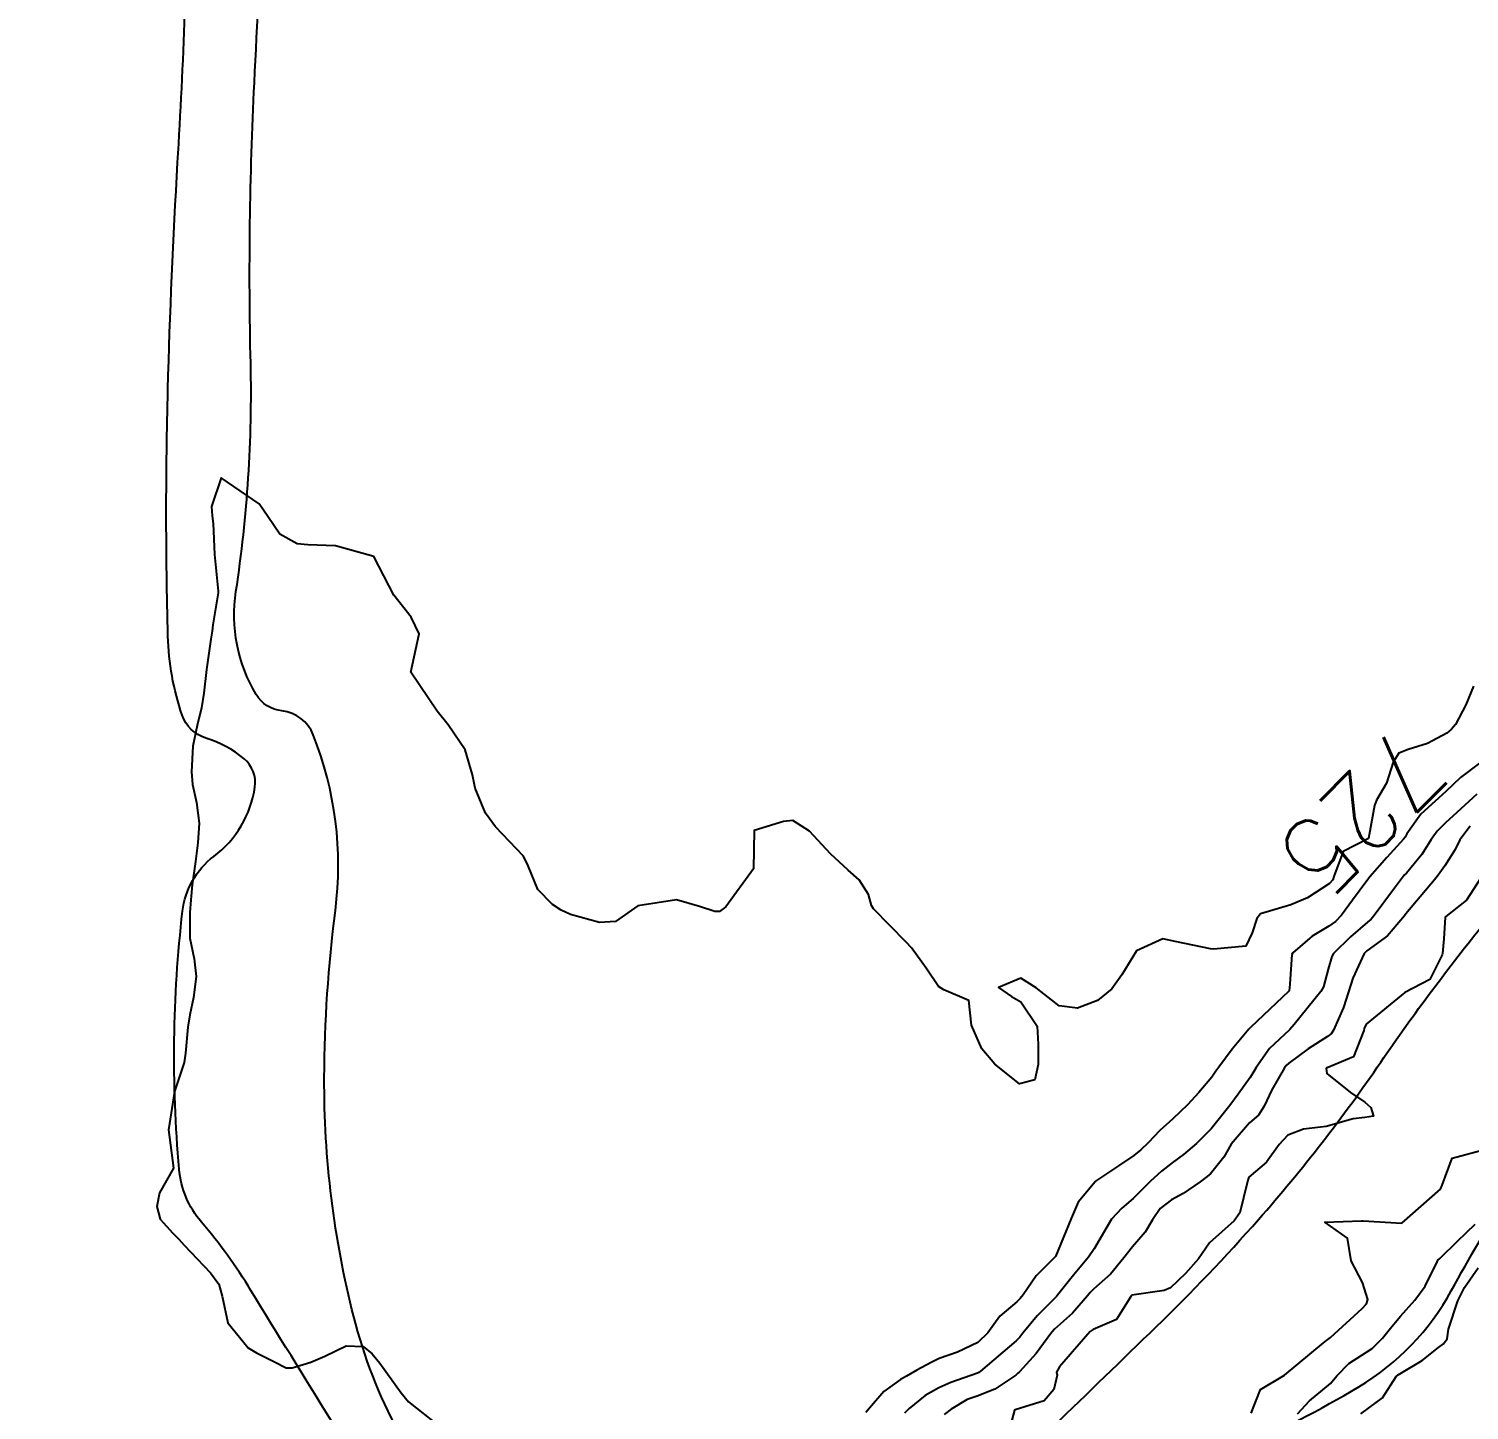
# Model space of a CAD drawing. Header units: metres. Extents: x 318500 to 325275, y 7408834 to 7428799.
# Drawn here: x 322308.7 to 322383.8, y 7418148.9 to 7418220.8 of the extents above; entities that cross this region are included whole.
import ezdxf
from ezdxf.enums import TextEntityAlignment as Align

# ---------------------------------------------------------------- set-up
doc = ezdxf.new("R2010")
doc.units = ezdxf.units.M
doc.header["$MEASUREMENT"] = 0
for name, color, linetype in [('Cotas', 45, 'Continuous'), ('Curvas de Nivel 1m', 11, 'Continuous'), ('Curvas de Nivel 5m', 15, 'Continuous'), ('Hidrografia', 140, 'Continuous'), ('Vias Primárias', 230, 'Continuous'), ('Vias Secundárias', 230, 'Continuous')]:
    doc.layers.add(name, color=color, linetype=linetype)
doc.styles.add('Style-STANDARD', font='STANDARD.shx')

msp = doc.modelspace()

# ---------------------------------------------------------------- linework, layer by layer
at = {"layer": 'Curvas de Nivel 1m', "flags": 128}
for points, elevation in [([(322384.314, 7418182.593), (322383.325, 7418181.85), (322382.565, 7418181.117), (322382.002, 7418180.618), (322381.25, 7418179.929), (322380.534, 7418178.912), (322380.433, 7418178.74), (322380.352, 7418178.643), (322379.483, 7418177.688), (322378.607, 7418176.668), (322378.499, 7418176.533), (322377.704, 7418175.462), (322377.124, 7418174.684), (322376.812, 7418174.35), (322376.471, 7418174.104), (322375.59, 7418173.576), (322374.582, 7418172.718), (322374.542, 7418172.626), (322374.426, 7418171.087), (322374.401, 7418170.74), (322374.388, 7418170.72), (322373.37, 7418169.771), (322372.401, 7418168.847), (322372.295, 7418168.742), (322371.434, 7418167.704), (322370.733, 7418166.765), (322370.585, 7418166.548), (322370.362, 7418166.233), (322369.696, 7418165.434), (322369.099, 7418164.789), (322368.333, 7418164.074), (322367.67, 7418163.463), (322367.05, 7418162.813), (322366.678, 7418162.453), (322366.31, 7418162.164), (322365.507, 7418161.627), (322364.359, 7418160.849), (322364.318, 7418160.821), (322364.289, 7418160.794), (322363.409, 7418159.727), (322363.044, 7418158.868), (322362.24, 7418156.927), (322362.221, 7418156.899), (322362.205, 7418156.88), (322361.224, 7418155.891), (322360.537, 7418154.897), (322360.395, 7418154.71), (322360.205, 7418154.537), (322359.321, 7418153.785), (322358.703, 7418152.922), (322358.175, 7418152.417), (322357.13, 7418151.906), (322356.166, 7418151.579), (322355.743, 7418151.385), (322355.009, 7418150.972), (322354.461, 7418150.671), (322354.153, 7418150.496), (322353.277, 7418149.859), (322352.547, 7418149.004), (322352.355, 7418148.778)], 724), ([(322384.173, 7418180.985), (322383.753, 7418180.598), (322383.134, 7418180.021), (322382.543, 7418179.481), (322382.1, 7418179.053), (322381.802, 7418178.621), (322381.312, 7418177.834), (322380.503, 7418176.869), (322380.392, 7418176.752), (322380.304, 7418176.643), (322379.781, 7418175.939), (322378.834, 7418174.665), (322378.669, 7418174.476), (322378.475, 7418174.309), (322377.597, 7418173.544), (322376.71, 7418172.687), (322376.615, 7418172.52), (322376.438, 7418171.859), (322376.181, 7418170.936), (322376.051, 7418170.696), (322374.665, 7418168.979), (322374.441, 7418168.719), (322374.419, 7418168.701), (322374.399, 7418168.685), (322373.382, 7418167.733), (322372.679, 7418166.737), (322372.566, 7418166.539), (322372.362, 7418166.219), (322371.746, 7418165.352), (322371.316, 7418164.755), (322370.328, 7418163.542), (322369.575, 7418162.781), (322368.894, 7418162.209), (322368.305, 7418161.78), (322367.755, 7418161.348), (322367.166, 7418160.811), (322366.728, 7418160.371), (322366.277, 7418159.927), (322365.685, 7418159.412), (322365.147, 7418158.837), (322364.244, 7418157.293), (322363.952, 7418156.854), (322363.171, 7418155.92), (322362.333, 7418154.878), (322362.277, 7418154.811), (322362.208, 7418154.747), (322361.269, 7418153.814), (322360.526, 7418152.897), (322360.374, 7418152.702), (322360.176, 7418152.506), (322358.325, 7418150.928), (322358.226, 7418150.862), (322358.158, 7418150.829), (322356.775, 7418150.326), (322356.147, 7418150.06), (322355.444, 7418149.664), (322354.599, 7418148.975), (322354.369, 7418148.735)], 723), ([(322383.829, 7418179.308), (322383.292, 7418178.602), (322383.037, 7418178.09), (322382.509, 7418177.242), (322382.245, 7418176.873), (322382.057, 7418176.617), (322380.481, 7418174.743), (322380.404, 7418174.641), (322379.519, 7418173.599), (322378.452, 7418172.81), (322378.373, 7418172.749), (322378.308, 7418172.671), (322377.714, 7418171.394), (322377.493, 7418170.679), (322377.23, 7418169.864), (322376.706, 7418168.687), (322376.588, 7418168.498), (322376.395, 7418168.359), (322375.384, 7418167.706), (322374.374, 7418166.971), (322374.241, 7418166.853), (322374.15, 7418166.722), (322373.501, 7418165.58), (322373.094, 7418164.732), (322372.807, 7418164.263), (322372.331, 7418163.851), (322371.385, 7418162.754), (322370.991, 7418162.079), (322370.297, 7418161.205), (322370.06, 7418161.007), (322369.755, 7418160.778), (322368.885, 7418160.187), (322368.276, 7418159.85), (322367.683, 7418159.392), (322367.274, 7418158.81), (322366.905, 7418158.162), (322366.246, 7418157.396), (322365.78, 7418156.827), (322365.089, 7418155.975), (322364.215, 7418155.197), (322364.039, 7418155.026), (322363.893, 7418154.855), (322363.113, 7418153.95), (322362.183, 7418153.105), (322362.068, 7418152.994), (322361.98, 7418152.882), (322361.214, 7418151.845), (322360.349, 7418150.898), (322360.254, 7418150.804), (322360.157, 7418150.72), (322359.069, 7418149.993), (322358.141, 7418149.63), (322357.629, 7418149.447), (322356.787, 7418148.95), (322356.42, 7418148.661)], 722), ([(322384.368, 7418176.591), (322383.636, 7418175.451), (322382.561, 7418174.609), (322382.524, 7418174.565), (322382.463, 7418173.443), (322382.38, 7418172.682), (322382.366, 7418172.611), (322381.725, 7418171.326), (322380.42, 7418170.64), (322378.403, 7418168.993), (322378.3, 7418168.772), (322378.28, 7418168.671), (322377.755, 7418167.301), (322376.371, 7418166.731), (322376.341, 7418166.72), (322376.322, 7418166.691), (322376.366, 7418166.426), (322377.585, 7418165.438), (322378.344, 7418164.937), (322378.658, 7418164.657), (322378.786, 7418164.205), (322378.335, 7418164.144), (322377.732, 7418164.067), (322376.33, 7418163.671), (322375.15, 7418163.529), (322374.325, 7418163.213), (322374.082, 7418162.963), (322373.878, 7418162.724), (322373.22, 7418161.817), (322372.294, 7418161.032), (322372.23, 7418160.802), (322372.216, 7418160.741), (322371.834, 7418159.179), (322371.541, 7418158.751), (322370.248, 7418157.601), (322369.668, 7418156.779), (322369.007, 7418156.009), (322368.217, 7418155.263), (322367.891, 7418155.127), (322366.211, 7418154.876), (322366.176, 7418154.855), (322366.155, 7418154.821), (322365.41, 7418153.614), (322364.184, 7418153.09), (322364.037, 7418152.997), (322363.906, 7418152.854), (322362.436, 7418151.149), (322362.283, 7418150.878), (322362.315, 7418150.72), (322362.146, 7418149.978), (322361.636, 7418149.387), (322360.13, 7418148.914), (322360.099, 7418148.9), (322359.674, 7418147.339)], 721), ([(322372.413, 7418148.737), (322372.91, 7418149.97), (322374.16, 7418150.72), (322376.186, 7418152.394), (322376.35, 7418152.525), (322376.546, 7418152.685), (322378.205, 7418154.185), (322378.432, 7418154.434), (322378.504, 7418154.657), (322378.223, 7418155.54), (322377.628, 7418156.669), (322377.437, 7418157.857), (322376.26, 7418158.69), (322378.164, 7418158.759), (322378.261, 7418158.758), (322380.27, 7418158.64), (322382.288, 7418160.398), (322382.371, 7418160.609), (322382.886, 7418162.026), (322384.317, 7418162.394)], 721), ([(322374.83, 7418148.709), (322375.46, 7418149.381), (322376.149, 7418149.961), (322376.552, 7418150.286), (322376.884, 7418150.679), (322377.513, 7418151.327), (322378.176, 7418151.758), (322378.729, 7418152.107), (322379.268, 7418152.649), (322379.676, 7418153.164), (322380.202, 7418153.796), (322380.943, 7418154.629), (322381.486, 7418155.356), (322382.104, 7418156.612), (322382.151, 7418156.701), (322382.243, 7418156.794), (322383.161, 7418157.692), (322384.089, 7418158.583)], 722), ([(322378.131, 7418148.7), (322379.252, 7418149.54), (322379.968, 7418150.642), (322380.068, 7418150.734), (322380.162, 7418150.793), (322381.319, 7418151.477), (322382.183, 7418152.159), (322382.44, 7418152.352), (322382.632, 7418152.603), (322382.702, 7418153.109), (322383.187, 7418154.595), (322383.526, 7418155.285), (322384.236, 7418156.3)], 723)]:
    msp.add_lwpolyline(points, dxfattribs=dict(at, elevation=elevation))
at = {"layer": 'Curvas de Nivel 5m', "elevation": 725, "flags": 128}
msp.add_lwpolyline([(322384.001, 7418186.596), (322383.599, 7418185.626), (322383.07, 7418184.605), (322382.851, 7418184.362), (322382.603, 7418184.156), (322381.6, 7418183.62), (322380.59, 7418183.302), (322380.113, 7418183.121), (322379.818, 7418182.651), (322379.468, 7418181.555), (322378.946, 7418180.664), (322378.836, 7418180.385), (322378.53, 7418178.67), (322377.204, 7418177.999), (322376.733, 7418176.688), (322376.668, 7418176.519), (322376.496, 7418176.327), (322375.357, 7418175.575), (322374.485, 7418175.213), (322372.903, 7418174.744), (322372.722, 7418174.501), (322372.465, 7418173.75), (322372.148, 7418173.059), (322370.452, 7418172.912), (322370.307, 7418172.917), (322368.458, 7418173.311), (322367.818, 7418173.448), (322366.45, 7418172.82), (322365.689, 7418171.573), (322365.164, 7418170.839), (322364.414, 7418170.236), (322363.379, 7418169.835), (322362.411, 7418169.959), (322361.224, 7418170.892), (322360.428, 7418171.4), (322359.256, 7418170.917), (322359.943, 7418170.435), (322360.413, 7418170.154), (322361.273, 7418168.891), (322361.326, 7418167.95), (322361.32, 7418166.89), (322361.154, 7418166.096), (322360.355, 7418165.889), (322359.059, 7418166.92), (322358.382, 7418167.711), (322357.852, 7418168.938), (322357.708, 7418170.236), (322356.418, 7418170.791), (322356.132, 7418170.963), (322355.482, 7418171.922), (322354.732, 7418172.977), (322354.454, 7418173.265), (322352.74, 7418175.006), (322352.649, 7418175.174), (322352.488, 7418175.761), (322351.996, 7418176.518), (322351.433, 7418177.026), (322350.513, 7418177.873), (322349.405, 7418179.051), (322348.538, 7418179.605), (322348.051, 7418179.553), (322346.53, 7418179.09), (322346.5, 7418177.09), (322345.062, 7418175.111), (322344.721, 7418174.872), (322344.476, 7418174.865), (322343.679, 7418175.128), (322342.483, 7418175.475), (322340.48, 7418175.17), (322339.301, 7418174.354), (322338.467, 7418174.301), (322336.969, 7418174.718), (322336.476, 7418174.945), (322336.019, 7418175.227), (322335.264, 7418176.014), (322334.759, 7418177.246), (322334.508, 7418177.756), (322333.065, 7418179.272), (322332.541, 7418179.986), (322332.003, 7418181.286), (322331.864, 7418181.99), (322331.486, 7418183.291), (322330.599, 7418184.598), (322330.026, 7418185.309), (322328.64, 7418187.33), (322329.089, 7418189.324), (322328.673, 7418190.19), (322327.755, 7418191.344), (322326.72, 7418193.36), (322324.725, 7418193.916), (322323.29, 7418193.966), (322322.726, 7418194.012), (322321.83, 7418194.523), (322321.193, 7418195.433), (322320.75, 7418196.104), (322318.77, 7418197.46), (322318.261, 7418195.953), (322318.302, 7418195.467), (322318.354, 7418195.084), (322318.42, 7418193.464), (322318.609, 7418191.544), (322318.609, 7418191.461), (322318.331, 7418189.799), (322318.291, 7418189.466), (322318.233, 7418189.043), (322317.998, 7418187.47), (322317.861, 7418186.232), (322317.738, 7418185.473), (322317.509, 7418184.563), (322317.293, 7418183.479), (322317.225, 7418182.139), (322317.282, 7418181.479), (322317.479, 7418180.543), (322317.626, 7418179.474), (322317.554, 7418178.435), (322317.423, 7418177.476), (322317.264, 7418176.254), (322317.19, 7418175.479), (322317.138, 7418174.812), (322317.141, 7418173.48), (322317.36, 7418172.402), (322317.466, 7418171.474), (322317.328, 7418170.395), (322317.141, 7418169.479), (322317.037, 7418168.834), (322316.917, 7418167.482), (322316.849, 7418166.996), (322316.34, 7418165.49), (322316.032, 7418163.494), (322316.29, 7418161.49), (322315.558, 7418160.213), (322315.413, 7418159.503), (322315.591, 7418158.837), (322316.246, 7418158.107), (322316.558, 7418157.8), (322316.832, 7418157.481), (322318.219, 7418156.049), (322318.65, 7418155.456), (322318.823, 7418154.831), (322319.107, 7418153.451), (322320.167, 7418152.141), (322320.604, 7418151.873), (322321.512, 7418151.42), (322322.155, 7418151.105), (322322.463, 7418151.098), (322323.444, 7418151.391), (322324.163, 7418151.707), (322325.287, 7418152.251), (322326.168, 7418152.208), (322326.641, 7418151.829), (322327.036, 7418151.347), (322328.137, 7418149.788), (322328.523, 7418149.324), (322330.112, 7418148.072)], dxfattribs=at)
at = {"layer": 'Hidrografia'}
for points in [[(322362.14, 7418148.067, -0.000551), (322367.468, 7418153.233, 0.02021), (322372.801, 7418158.827, 0.030208), (322379.171, 7418167.024, -0.020211), (322384.602, 7418174.308, 0.026151)], [(322371.791, 7418146.9, 0.032011), (322378.025, 7418150.11, 0.133246), (322382.845, 7418155.116, -0.030596), (322389.078, 7418165.001, 0.119732)]]:
    msp.add_lwpolyline(points, format="xyb", dxfattribs=at)
at = {"layer": 'Vias Primárias'}
for points in [[(323715.644, 7420145.548, 0), (323709.04, 7420132.939)], [(323831.088, 7420001.787, 0), (323833.844, 7420008.443, 0.220888)], [(322871.755, 7418055.651, 0.000002), (322880.943, 7418048.886, -0.018146)]]:
    msp.add_lwpolyline(points, format="xyb", dxfattribs=at)
at = {"layer": 'Vias Secundárias'}
for points in [[(322328.017, 7418147.758, -0.06131), (322325.675, 7418153.755, -0.06367), (322324.141, 7418166.208, -0.030684), (322324.716, 7418174.925, 0.126894), (322323.566, 7418184.066, 0.277275), (322321.936, 7418185.311, -0.233861), (322320.593, 7418186.173, -0.174978), (322319.538, 7418191.537, 0.043934), (322320.305, 7418203.415, -0.018255), (322320.498, 7418218.022, -0.000575), (322320.977, 7418227.436, -0.080205), (322322.895, 7418236.344, -0.209162), (322331.817, 7418245.283, -0.017236), (322341.312, 7418248.636, 0.046854), (322349.272, 7418251.989, -2.635909)], [(322324.503, 7418148.349, -0.00176), (322320.321, 7418155.128, 0.039345), (322317.737, 7418158.688, -0.155723), (322316.579, 7418161.447, -0.050957), (322316.757, 7418174.886, -0.204793), (322318.386, 7418177.737, 0.196406), (322320.525, 7418181.344, 0.261614), (322319.964, 7418182.815, 0.098793), (322317.965, 7418183.9, -0.23919), (322316.738, 7418185.091, -0.076251), (322315.994, 7418189.21, -0.013276), (322315.994, 7418202.064, -0.00812), (322316.5, 7418213.879, 0.009606), (322317.118, 7418229.4, 0.131662), (322315.728, 7418235.053, 0.184672), (322313.251, 7418237.15, 3.040443)]]:
    msp.add_lwpolyline(points, format="xyb", dxfattribs=at)

# ---------------------------------------------------------------- texts
at = {"layer": 'Cotas', "style": 'Style-STANDARD'}
msp.add_text('725', height=4, rotation=225.16506, dxfattribs=at).set_placement((322378.195, 7418179.996, 725), align=Align.MIDDLE_CENTER)

doc.saveas('drawing.dxf')
